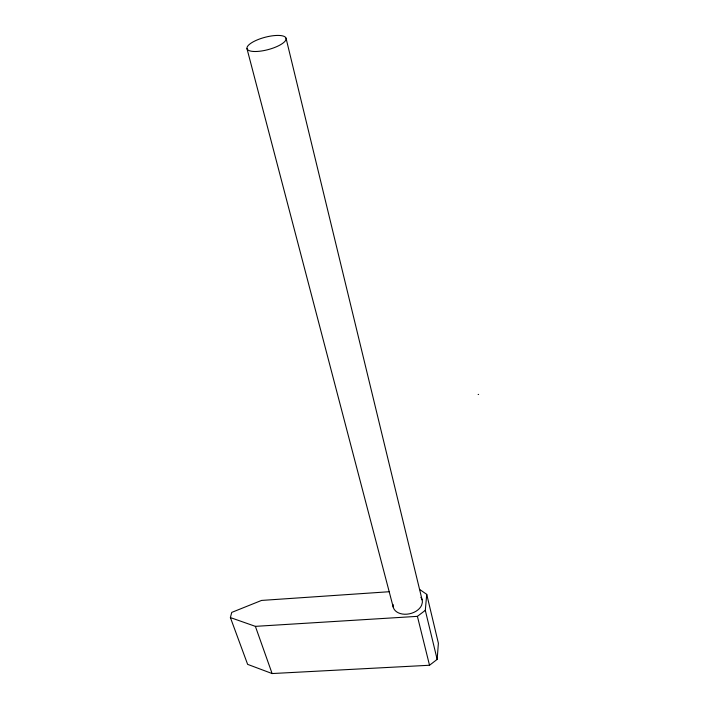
<?xml version="1.0" encoding="UTF-8"?>
<svg xmlns="http://www.w3.org/2000/svg" width="709" height="709" viewBox="0 0 709 709"><rect width="100%" height="100%" fill="white"/><g stroke="black" fill="none" stroke-linecap="round" stroke-linejoin="round"><path stroke-width="1.06" d="M389.126 591.731L261.559 600.426L231.737 612.399L230.39 617.574L247.627 664.36L272.114 673.55L429.521 665.255L437.161 659.388L438.384 643.231L426.729 594.372L419.923 589.64M437.161 659.388L425.303 610.352L426.729 594.372M230.39 617.574L255.382 626.357L417.406 616.351L425.303 610.352M478.15 394.461L478.61 394.408M255.382 626.357L272.114 673.55M246.971 48.62L393.238 607.161M417.406 616.351L429.521 665.255M286.028 38.153L422.094 599.823M393.07 604.449A14.889 10.36 -13.5 0 0 404.662 614.242A14.889 10.36 -13.5 0 0 421.58 605.335L422.342 602.544A14.889 10.36 -13.5 0 0 420.871 597.377M254.168 51.491A20.215 6.354 -14.9 0 0 285.887 39.899A20.215 6.354 -14.9 0 0 259.512 39.022A20.215 6.354 -14.9 0 0 254.168 51.491"/></g></svg>
